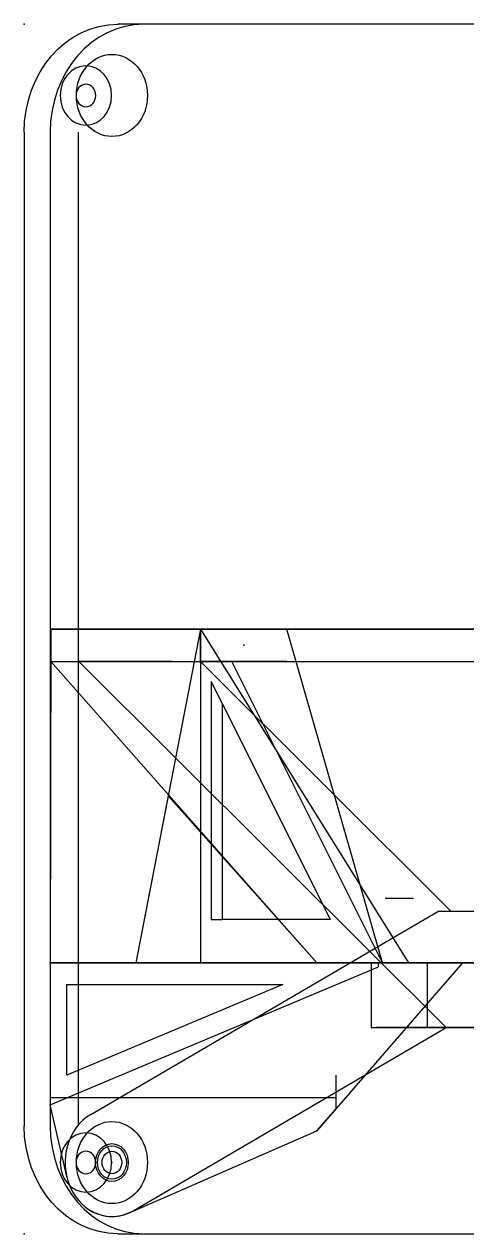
# Model space of a CAD drawing. Header units: centimetres. Extents: x -5.8 to 12.4, y -3.2 to 8.
# Drawn here: x -5.84 to -1.74, y -3.21 to 7.99 of the extents above; entities that cross this region are included whole.
import ezdxf

# ---------------------------------------------------------------- set-up
doc = ezdxf.new("R2010")
doc.units = ezdxf.units.CM
doc.header["$MEASUREMENT"] = 0
for name, color, linetype in [('2 - Base_Base_Solar Panel Mounts', 7, 'Continuous'), ('2 - Base_Panel', 7, 'Continuous'), ('2 - Base_Screw Mounts', 7, 'Continuous'), ('2 - Base_Sketch12', 7, 'Continuous'), ('2 - Base_Sketch18', 7, 'Continuous'), ('2 - Base_Sketch19', 7, 'Continuous'), ('2 - Base_Sketch20', 7, 'Continuous'), ('2 - Base_Sketch21', 7, 'Continuous'), ('2 - Base_SP_Mount_base', 7, 'Continuous'), ('2 - Base_SP_Mount_Cut', 7, 'Continuous'), ('2 - Base_Triangle_mounts', 7, 'Continuous'), ('2 - Base_Triangles', 7, 'Continuous'), ('200 Medium Solar Panel v4_Sketch1', 7, 'Continuous')]:
    doc.layers.add(name, color=color, linetype=linetype)

# ---------------------------------------------------------------- blocks, each defined once
blk = doc.blocks.new('2-Base')
at = {"layer": '2 - Base_Base_Solar Panel Mounts'}
for p, q in [((-5.525, -0.7, 1.578), (5.375, -0.7, -2.39)), ((-0.3, -0.7, 1.796), (-2.6, -0.7, 1.796))]:
    blk.add_line(p, q, dxfattribs=at)
at = {"layer": '2 - Base_Panel'}
for p, q in [((5.314, 7.991, -4.672), (-4.732, 7.991, 1.128)), ((-5.598, 6.991, 1.628), (-5.598, -2.209, 1.628)), ((-5.598, 2.391, 1.628), (6.18, 2.391, -5.172)), ((-4.732, -3.209, 1.128), (5.314, -3.209, -4.672))]:
    blk.add_line(p, q, dxfattribs=at)
at = {"layer": '2 - Base_Panel', "extrusion": (0.5, 4.68906e-15, 0.866025)}
for centre, radius in [((7.331, 5.002, -1.389), 0.38), ((-2.549, 5.002, -1.389), 0.38), ((-2.549, 5.002, -1.389), 0.38), ((-2.549, 5.002, -1.389), 0.105)]:
    blk.add_circle(centre, radius, dxfattribs=at)
at = {"layer": '2 - Base_Panel', "extrusion": (0.5, 5.57723e-15, 0.866025)}
blk.add_arc((6.991, 4.662, -1.389), 1, 360, 90, dxfattribs=at)
at = {"layer": '2 - Base_Panel', "extrusion": (0.5, 4.68906e-15, 0.866025)}
blk.add_arc((-2.209, 4.662, -1.389), 1, 90, 180, dxfattribs=at)
at = {"layer": '2 - Base_Screw Mounts'}
for p, q in [((-1.782, -0.7, -0.575), (-3.129, -2.256, 0.203)), ((-2.956, -1.741, 0.103), (-2.956, -1.951, 0.103)), ((-4.805, -1.951, 1.17), (-5.598, -1.951, 1.628)), ((-5.598, -1.951, 1.628), (-5.598, -2.016, 1.628)), ((-5.445, -2.678, 1.539), (-5.598, -2.016, 1.628)), ((-2.956, -1.951, 0.103), (-4.805, -1.951, 1.17)), ((-2.956, -1.951, 0.103), (-2.956, -2.056, 0.103)), ((-3.129, -2.256, 0.203), (-2.956, -2.056, 0.103)), ((-4.873, -3.017, 1.21), (-3.129, -2.256, 0.203))]:
    blk.add_line(p, q, dxfattribs=at)
at = {"layer": '2 - Base_Screw Mounts', "extrusion": (0.5, 4.68906e-15, 0.866025)}
for radius in [0.175, 0.105, 0.105]:
    blk.add_circle((-2.549, 5.002, -1.389), radius, dxfattribs=at)
at = {"layer": '2 - Base_Screw Mounts', "extrusion": (0.5, 4.67681e-15, 0.866025)}
blk.add_arc((-2.549, 5.002, -1.389), 0.5, 104.9602, 200.6992, dxfattribs=at)
at = {"layer": '2 - Base_Screw Mounts'}
for p in [(-5.598, -2.016, 1.628), (-3.129, -2.256, 0.203), (-5.026, -2.549, 1.298)]:
    blk.add_point(p, dxfattribs=at)
at = {"layer": '2 - Base_Sketch12'}
for p, q in [((-2.577, -1.3, -0.001), (-2.057, -1.3, -0.301)), ((0.942, -1.3, 6.094), (-2.577, -1.3, -0.001)), ((-2.057, -1.3, -0.301), (1.462, -1.3, 5.794)), ((-1.884, -1.3, -0.401), (-1.934, -1.3, -0.487)), ((-1.934, -1.3, -0.487), (-1.588, -1.3, -0.687)), ((-1.538, -1.3, -0.601), (-1.884, -1.3, -0.401))]:
    blk.add_line(p, q, dxfattribs=at)
at = {"layer": '2 - Base_Sketch18'}
for p, q in [((-4.207, 2.391, 0.825), (-4.207, 2.091, 0.825)), ((-3.407, 2.391, 2.211), (-4.207, 2.391, 0.825)), ((-4.207, 2.391, 0.825), (-3.407, 2.391, 2.211)), ((-4.207, 2.391, 0.825), (-3.407, 2.391, 2.211)), ((-4.057, 2.391, 1.085), (-3.557, 2.391, 1.951)), ((-2.522, -0.7, 3.744), (-3.407, 2.391, 2.211)), ((-4.207, 2.091, 0.825), (-4.207, -0.7, 0.825)), ((-3.407, 2.091, 2.211), (-4.207, 2.091, 0.825)), ((-3.407, 2.091, 2.211), (-4.207, 2.091, 0.825)), ((-4.057, 2.091, 1.085), (-3.557, 2.091, 1.951)), ((-2.522, -0.7, 3.744), (-3.918, 2.091, 1.326)), ((-4.107, 1.904, 0.998), (-4.107, -0.3, 0.998)), ((-4, 1.691, 1.183), (-4.107, 1.904, 0.998)), ((-4, 1.691, 1.183), (-4.007, 1.691, 1.171)), ((-4.007, 1.691, 1.171), (-4.007, -0.3, 1.171)), ((-3.005, -0.3, 2.907), (-4, 1.691, 1.183)), ((-4.107, -0.3, 0.998), (-4.007, -0.3, 1.171)), ((-3.005, -0.3, 2.907), (-4.007, -0.3, 1.171)), ((-2.522, -0.7, 3.744), (-4.207, -0.7, 0.825)), ((-2.727, -0.7, 3.39), (-3.932, -0.7, 1.301))]:
    blk.add_line(p, q, dxfattribs=at)
for p in [(-3.807, 2.241, 1.518), (-4.207, -0.7, 0.825), (-2.522, -0.7, 3.744)]:
    blk.add_point(p, dxfattribs=at)
at = {"layer": '2 - Base_Sketch19'}
for p, q in [((-0.594, 2.391, 3.281), (-5.598, 2.391, 1.628)), ((-2.358, 2.391, -0.243), (-5.598, 2.391, 1.628)), ((-5.598, 2.391, 1.628), (-4.798, 2.391, 3.014)), ((-4.318, 2.391, 1.452), (-4.9, 2.391, 1.225)), ((-4.798, 2.391, 3.014), (-1.558, 2.391, 1.143)), ((-4.705, 2.391, 1.344), (2.409, 2.391, -2.764)), ((-0.388, 2.391, 2.718), (-4.562, 2.391, 1.03)), ((-3.765, 2.391, 2.234), (-4.059, 2.391, 1.683)), ((-0.594, 2.391, 3.281), (-3.765, 2.391, 2.234)), ((-1.558, 2.391, 1.143), (-2.358, 2.391, -0.243))]:
    blk.add_line(p, q, dxfattribs=at)
at = {"layer": '2 - Base_Sketch19', "extrusion": (-7.71717e-50, 1, 0)}
blk.add_circle((4.5, 1.918, 2.391), 0.8, dxfattribs=at)
blk.add_circle((4.5, 1.918, 2.391), 0.8, dxfattribs=at)
at = {"layer": '2 - Base_Sketch19', "extrusion": (0, 1, 0)}
for radius in [0.8, 0.5]:
    blk.add_circle((4.5, 1.918, 2.391), radius, dxfattribs=at)
at = {"layer": '2 - Base_Sketch20'}
for p, q in [((-4.732, -0.7, 1.128), (-5.598, -0.7, 1.628)), ((-5.598, -0.7, 1.628), (-0.594, -0.7, 3.281)), ((-4.96, -0.7, 1.26), (-5.598, -0.7, 1.628)), ((-4.705, -0.7, 1.344), (-4.96, -0.7, 1.26)), ((-4.705, -0.7, 1.344), (2.409, -0.7, -2.764)), ((-4.705, -0.7, 1.344), (-0.673, -0.7, 2.676)), ((-4.26, -0.7, 1.491), (-4.705, -0.7, 1.344)), ((-3.765, -0.7, 2.234), (-3.869, -0.7, 2.053))]:
    blk.add_line(p, q, dxfattribs=at)
at = {"layer": '2 - Base_Sketch20', "extrusion": (0, -1, 0)}
blk.add_circle((-4.5, 1.918, 0.7), 0.8, dxfattribs=at)
at = {"layer": '2 - Base_Sketch20', "extrusion": (-4.21106e-16, -1, -5.96058e-16)}
blk.add_arc((-4.938, 2.67, 0.7), 1.234, 237.6498, 330, dxfattribs=at)
at = {"layer": '2 - Base_Sketch20'}
for p in [(-4.705, -0.7, 1.344), (-2.949, -0.7, 1.742)]:
    blk.add_point(p, dxfattribs=at)
at = {"layer": '2 - Base_Sketch21'}
for p, q in [((5.314, 7.991, -4.672), (-4.732, 7.991, 1.128)), ((-5.598, 6.991, 1.628), (-5.598, -2.209, 1.628)), ((-5.593, 2.391, 1.625), (-5.598, -0.7, 1.628)), ((-4.207, 2.391, 0.825), (-5.593, 2.391, 1.625)), ((-4.207, 2.391, 0.825), (-4.805, -0.7, 1.17)), ((-4.207, 2.391, 0.825), (-2.282, -0.7, -0.286)), ((-3.129, -0.7, 0.203), (-5.593, 2.091, 1.625)), ((-5.593, 2.091, 1.625), (-4.207, 2.091, 0.825)), ((-4.506, 0.846, 0.998), (-4.805, -0.7, 1.17)), ((-4.506, 0.846, 0.998), (-3.129, -0.7, 0.203)), ((-5.598, -0.7, 1.628), (-5.598, -2.016, 1.628)), ((-2.561, -0.7, -0.125), (-5.598, -0.7, 1.628)), ((-5.598, -0.7, 1.628), (6.18, -0.7, -5.172)), ((-5.598, -2.016, 1.628), (-2.561, -0.738, -0.125)), ((-1.782, -0.7, -0.575), (-3.129, -0.7, 0.203)), ((-2.561, -0.738, -0.125), (-2.561, -0.7, -0.125)), ((-5.444, -0.9, 1.539), (-3.446, -0.9, 0.386)), ((-3.446, -0.9, 0.386), (-5.444, -1.741, 1.539)), ((-5.444, -1.741, 1.539), (-5.444, -0.9, 1.539)), ((-4.732, -3.209, 1.128), (5.314, -3.209, -4.672))]:
    blk.add_line(p, q, dxfattribs=at)
at = {"layer": '2 - Base_Sketch21', "extrusion": (0.5, 4.68906e-15, 0.866025)}
for centre in [(7.331, 5.002, -1.389), (-2.549, 5.002, -1.389)]:
    blk.add_circle(centre, 0.38, dxfattribs=at)
at = {"layer": '2 - Base_Sketch21', "extrusion": (0.5, 5.57723e-15, 0.866025)}
blk.add_arc((6.991, 4.662, -1.389), 1, 360, 90, dxfattribs=at)
at = {"layer": '2 - Base_Sketch21', "extrusion": (0.5, 4.68906e-15, 0.866025)}
blk.add_arc((-2.209, 4.662, -1.389), 1, 90, 180, dxfattribs=at)
at = {"layer": '2 - Base_Sketch21'}
for p in [(-4.805, -0.7, 1.17), (-2.282, -0.7, -0.286)]:
    blk.add_point(p, dxfattribs=at)
at = {"layer": '2 - Base_SP_Mount_base'}
blk.add_line((-5.598, 2.391, 1.628), (6.18, 2.391, -5.172), dxfattribs=at)
at = {"layer": '2 - Base_SP_Mount_base', "extrusion": (0, 1, 0)}
for radius in [0.8, 0.5]:
    blk.add_circle((4.5, 1.918, 2.391), radius, dxfattribs=at)
at = {"layer": '2 - Base_SP_Mount_Cut'}
for p, q in [((5.314, 7.991, -4.672), (-4.732, 7.991, 1.128)), ((-5.598, 6.991, 1.628), (-5.598, -2.209, 1.628)), ((-5.338, 6.991, 1.478), (-5.338, -2.209, 1.478)), ((-5.598, 2.391, 1.628), (6.18, 2.391, -5.172)), ((-4.207, 2.391, 0.825), (-5.593, 2.391, 1.625)), ((-5.593, 2.091, 1.625), (-5.593, 2.391, 1.625)), ((-5.333, 2.391, 1.475), (-4.467, 2.391, 0.975)), ((-5.333, 2.391, 1.475), (-4.467, 2.391, 0.975)), ((-4.207, 2.091, 0.825), (-4.207, 2.391, 0.825)), ((-0.546, 2.391, -1.289), (-4.207, 2.391, 0.825)), ((-5.593, 2.091, 1.625), (-4.207, 2.091, 0.825)), ((-4.467, 2.091, 0.975), (-5.333, 2.091, 1.475)), ((-4.467, 2.091, 0.975), (-5.333, 2.091, 1.475)), ((-2.642, -0.593, -0.079), (-5.333, 2.091, 1.475)), ((-4.207, 2.091, 0.825), (-1.887, -0.224, -0.514)), ((-4.207, 2.091, 0.825), (-0.546, 2.091, -1.289)), ((-2.497, -0.1, -0.162), (-2.237, -0.1, -0.312)), ((-5.222, -2.103, 1.411), (-2.01, -0.224, -0.443)), ((-0.546, -0.224, -1.289), (-2.01, -0.224, -0.443)), ((-1.934, -1.3, -0.487), (-2.642, -0.593, -0.079)), ((-2.107, -0.7, -0.387), (-2.627, -0.7, -0.087)), ((-2.627, -0.7, -0.087), (-2.627, -1.3, -0.087)), ((-2.237, -0.7, -0.312), (-2.497, -0.7, -0.162)), ((-2.107, -1.3, -0.387), (-2.107, -0.7, -0.387)), ((-4.831, -2.995, 1.185), (-1.934, -1.3, -0.487)), ((-2.627, -1.3, -0.087), (-2.107, -1.3, -0.387)), ((-1.934, -1.3, -0.487), (0.32, -1.3, -1.789)), ((-4.732, -3.209, 1.128), (5.314, -3.209, -4.672))]:
    blk.add_line(p, q, dxfattribs=at)
at = {"layer": '2 - Base_SP_Mount_Cut', "extrusion": (0.5, 4.68906e-15, 0.866025)}
for centre, radius in [((7.331, 5.002, -1.389), 0.38), ((-2.549, 5.002, -1.389), 0.38), ((-2.549, 5.002, -1.389), 0.155), ((-2.549, 5.002, -1.389), 0.105)]:
    blk.add_circle(centre, radius, dxfattribs=at)
at = {"layer": '2 - Base_SP_Mount_Cut', "extrusion": (0.5, 5.57723e-15, 0.866025)}
blk.add_arc((6.991, 4.662, -1.389), 1, 360, 90, dxfattribs=at)
at = {"layer": '2 - Base_SP_Mount_Cut', "extrusion": (0.5, 4.71845e-15, 0.866025)}
blk.add_arc((-2.549, 5.002, -1.389), 0.5, 26.8737, 206.8737, dxfattribs=at)
at = {"layer": '2 - Base_SP_Mount_Cut', "extrusion": (0.5, 4.68906e-15, 0.866025)}
blk.add_arc((-2.209, 4.662, -1.389), 1, 90, 180, dxfattribs=at)
at = {"layer": '2 - Base_SP_Mount_Cut'}
blk.add_point((-2.497, -0.7, -0.162), dxfattribs=at)
at = {"layer": '2 - Base_Triangle_mounts'}
for p, q in [((-0.594, -0.7, 3.281), (-5.598, -0.7, 1.628)), ((-5.598, -0.7, 1.628), (6.18, -0.7, -5.172)), ((-0.457, -0.7, 0.918), (-3.129, -0.7, 0.203))]:
    blk.add_line(p, q, dxfattribs=at)
blk.add_point((-5.598, -0.7, 1.628), dxfattribs=at)
at = {"layer": '2 - Base_Triangles'}
for p, q in [((-0.594, -0.7, 3.281), (-5.598, -0.7, 1.628)), ((-5.598, -0.7, 1.628), (1.234, -0.7, -2.317)), ((-5.598, -0.7, 1.628), (6.18, -0.7, -5.172)), ((-4.705, -0.7, 1.344), (2.409, -0.7, -2.764)), ((-4.26, -0.7, 1.491), (-4.705, -0.7, 1.344)), ((-1.193, -0.7, 2.504), (-4.26, -0.7, 1.491)), ((-4.26, -0.7, 1.491), (0.359, -0.7, -1.176)), ((-1.004, -0.7, 0.772), (-3.129, -0.7, 0.203)), ((-3.129, -0.7, 0.203), (0.473, -0.7, -1.877)), ((-1.704, -0.7, 0.015), (-2.182, -0.7, -0.113))]:
    blk.add_line(p, q, dxfattribs=at)
blk = doc.blocks.new('200MediumSolarPanelv4')
at = {"layer": '200 Medium Solar Panel v4_Sketch1'}
for p, q in [((0, 0, 12.6), (0, 0, 1)), ((10.2, 0, 13.6), (1, 0, 13.6)), ((1, 0), (10.2, 0)), ((11.2, 0, 1), (11.2, 0, 12.6))]:
    blk.add_line(p, q, dxfattribs=at)
at = {"layer": '200 Medium Solar Panel v4_Sketch1', "extrusion": (0, 1, 0)}
for centre, radius in [((-0.66, 12.94), 0.275), ((-0.66, 0.66), 0.275), ((-0.66, 12.94), 0.105), ((-0.66, 0.66), 0.105), ((-10.54, 12.94), 0.275), ((-10.54, 0.66), 0.275), ((-10.54, 12.94), 0.105), ((-10.54, 0.66), 0.105)]:
    blk.add_circle(centre, radius, dxfattribs=at)
for centre, start, end in [((-1, 1), 270, 0), ((-1, 12.6), 0, 90), ((-10.2, 1), 180, 270), ((-10.2, 12.6), 90, 180)]:
    blk.add_arc(centre, 1, start, end, dxfattribs=at)
at = {"layer": '200 Medium Solar Panel v4_Sketch1'}
for p in [(0, 0, 13.6), (0, 0), (0, 0), (11.2, 0)]:
    blk.add_point(p, dxfattribs=at)

msp = doc.modelspace()

# ---------------------------------------------------------------- block references
at = {"extrusion": (0.866025, -5.54956e-15, 0.5), "rotation": 180}
msp.add_blockref('200MediumSolarPanelv4', (7.991, 4.981, -3.866), dxfattribs=at)
msp.add_blockref('2-Base', (0, 0))

doc.saveas('drawing.dxf')
